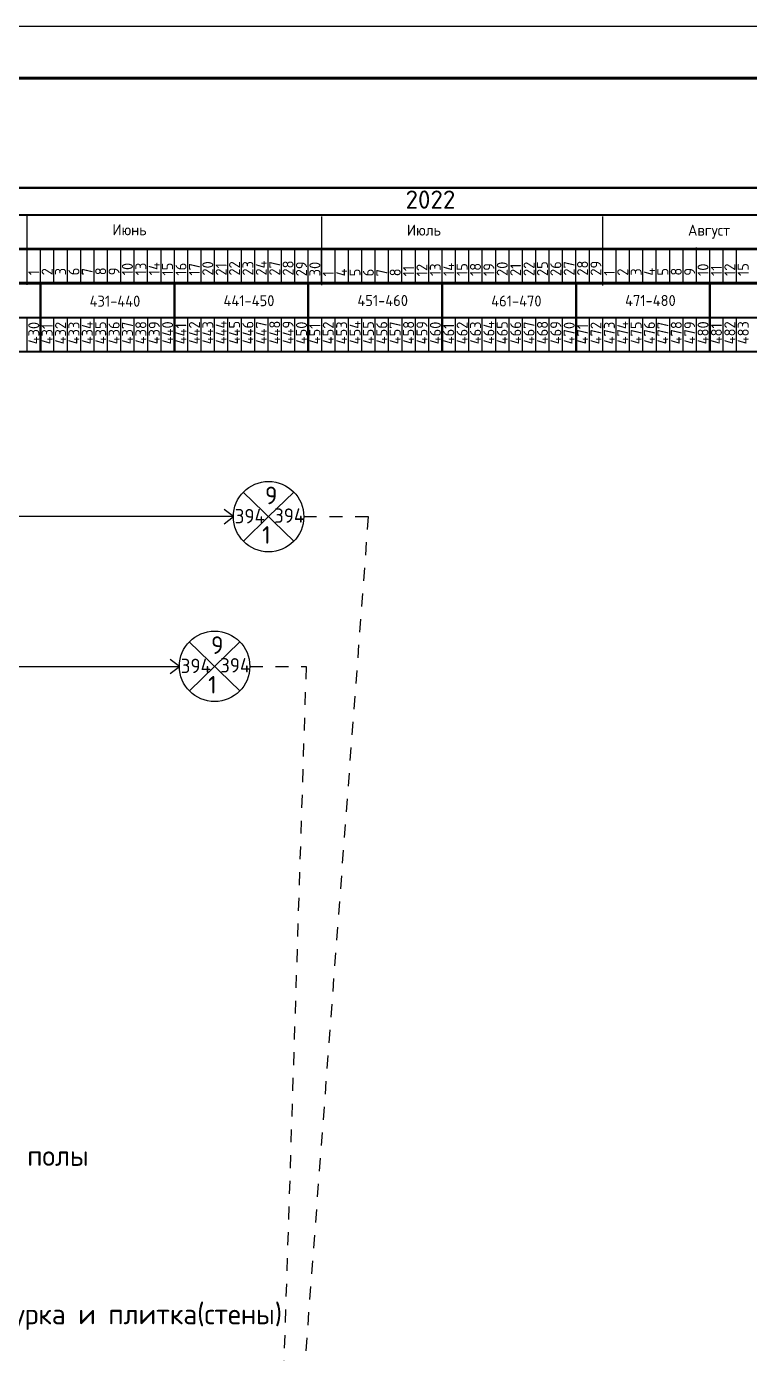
# Model space of a CAD drawing. Header units: millimetres. Extents: x -782 to 10910, y 3841 to 9763.
# Drawn here: x 3814.6 to 3884.8, y 8497.6 to 8626.5 of the extents above; entities that cross this region are included whole.
import ezdxf

# ---------------------------------------------------------------- set-up
doc = ezdxf.new("R2010")
doc.units = ezdxf.units.MM
doc.linetypes.add('JIS_02_1.2', pattern=[2.5, 1.25, -1.25])
doc.layers.add('1STAIR2D', color=30, linetype='Continuous')
doc.layers.add('A0-08', color=101, linetype='Continuous')
doc.styles.add('GOST-2.304_Type-B', font='GOST_Common.ttf')
doc.styles.get("Standard").update_dxf_attribs({"font": 'isocpeur.ttf'})

msp = doc.modelspace()

# ---------------------------------------------------------------- linework, layer by layer
at = {"lineweight": -3}
for p, q in [((3814.678249, 8601.40827), (3814.678249, 8608.089751)), ((3843.279557, 8601.376461), (3843.279557, 8608.057942)), ((3870.58027, 8601.370042), (3870.58027, 8608.051524)), ((3815.978901, 8601.617344), (3815.978838, 8604.943871)), ((3815.978902, 8601.639387), (3815.978839, 8604.965914)), ((3818.578901, 8601.617344), (3818.579681, 8604.937012)), ((3818.578903, 8601.621829), (3818.579683, 8604.941498)), ((3825.078838, 8601.635074), (3825.078775, 8604.961601)), ((3825.07884, 8601.639559), (3825.078776, 8604.966086)), ((3826.378838, 8601.648287), (3826.379619, 8604.967956)), ((3827.678838, 8601.617516), (3827.679619, 8604.937185)), ((3827.67884, 8601.639559), (3827.67962, 8604.959228)), ((3834.178775, 8601.635246), (3834.178712, 8604.961773)), ((3834.178776, 8601.657289), (3834.178713, 8604.983816)), ((3836.778775, 8601.635246), (3836.779556, 8604.954915)), ((3836.778776, 8601.657289), (3836.779557, 8604.976958)), ((3839.378775, 8601.617689), (3839.379556, 8604.937357)), ((3840.678776, 8601.636454), (3840.679557, 8604.956123)), ((3843.278713, 8601.675019), (3843.27865, 8605.001546)), ((3843.278776, 8601.544181), (3843.279557, 8604.86385)), ((3845.878714, 8601.657462), (3845.879494, 8604.97713)), ((3849.778713, 8601.561911), (3849.77865, 8604.888438)), ((3852.378651, 8601.675192), (3852.378588, 8605.001718)), ((3852.378714, 8601.544354), (3852.379494, 8604.864022)), ((3854.978651, 8601.675192), (3854.979431, 8604.99486)), ((3858.878651, 8601.562084), (3858.878588, 8604.888611)), ((3861.478588, 8601.692922), (3861.478525, 8605.019448)), ((3861.478651, 8601.562084), (3861.479431, 8604.881752)), ((3864.078588, 8601.692922), (3864.079368, 8605.01259)), ((3865.378651, 8601.575124), (3865.379431, 8604.894793)), ((3867.978588, 8601.579814), (3867.978525, 8604.906341)), ((3870.578525, 8601.710652), (3870.578461, 8605.037178)), ((3870.578588, 8601.579814), (3870.579368, 8604.899482)), ((3873.178525, 8601.693094), (3873.179305, 8605.012763)), ((3877.078525, 8601.597544), (3877.078461, 8604.92407)), ((3878.378525, 8601.610757), (3878.379305, 8604.930426)), ((3879.678462, 8601.710824), (3879.678399, 8605.037351)), ((3879.678525, 8601.579986), (3879.679305, 8604.899655)), ((3882.278462, 8601.710824), (3882.279242, 8605.030493)), ((3834.702615, 8578.908867), (3297.281601, 8578.868787)), ((3768.701572, 8564.367855), (3829.461656, 8564.367855))]:
    msp.add_line(p, q, dxfattribs=at)
at = {"lineweight": 25}
for p, q in [((3814.678964, 8601.507302), (3814.678964, 8604.831484)), ((3814.678965, 8601.529345), (3814.678965, 8604.853527)), ((3817.278901, 8601.586573), (3817.278901, 8604.910755)), ((3817.278903, 8601.591059), (3817.278903, 8604.915241)), ((3819.878901, 8601.586573), (3819.878901, 8604.910755)), ((3819.878903, 8601.591059), (3819.878903, 8604.915241)), ((3821.178901, 8601.586573), (3821.178901, 8604.910755)), ((3821.178903, 8601.591059), (3821.178903, 8604.915241)), ((3822.478901, 8601.555802), (3822.478901, 8604.879985)), ((3822.478903, 8601.560288), (3822.478903, 8604.88447)), ((3823.778901, 8601.525032), (3823.778901, 8604.849214)), ((3823.778903, 8601.529517), (3823.778903, 8604.853699)), ((3826.378838, 8601.586746), (3826.378838, 8604.910928)), ((3826.37884, 8601.608789), (3826.37884, 8604.932971)), ((3828.978838, 8601.586746), (3828.978838, 8604.910928)), ((3828.97884, 8601.608789), (3828.97884, 8604.932971)), ((3830.278838, 8601.586746), (3830.278838, 8604.910928)), ((3830.27884, 8601.608789), (3830.27884, 8604.932971)), ((3831.578838, 8601.555975), (3831.578838, 8604.880157)), ((3831.57884, 8601.578018), (3831.57884, 8604.9022)), ((3832.878838, 8601.525204), (3832.878838, 8604.849387)), ((3832.87884, 8601.547247), (3832.87884, 8604.871429)), ((3835.478775, 8601.604476), (3835.478775, 8604.928658)), ((3835.478776, 8601.626518), (3835.478776, 8604.950701)), ((3838.078775, 8601.604476), (3838.078775, 8604.928658)), ((3838.078776, 8601.626518), (3838.078776, 8604.950701)), ((3839.378775, 8601.604476), (3839.378775, 8604.928658)), ((3839.378776, 8601.626518), (3839.378776, 8604.950701)), ((3839.378776, 8601.605683), (3839.378776, 8604.929865)), ((3840.678775, 8601.573705), (3840.678775, 8604.897887)), ((3840.678776, 8601.595748), (3840.678776, 8604.91993)), ((3841.978776, 8601.564977), (3841.978776, 8604.889159)), ((3841.978776, 8601.513411), (3841.978776, 8604.837593)), ((3844.578714, 8601.626691), (3844.578714, 8604.950873)), ((3844.578776, 8601.513411), (3844.578776, 8604.837593)), ((3845.878776, 8601.513411), (3845.878776, 8604.837593)), ((3847.178714, 8601.626691), (3847.178714, 8604.950873)), ((3847.178776, 8601.48264), (3847.178776, 8604.806822)), ((3848.478714, 8601.626691), (3848.478714, 8604.950873)), ((3848.478776, 8601.451869), (3848.478776, 8604.776051)), ((3849.778714, 8601.59592), (3849.778714, 8604.920103)), ((3851.078714, 8601.56515), (3851.078714, 8604.889332)), ((3851.078714, 8601.513583), (3851.078714, 8604.837765)), ((3853.678651, 8601.644421), (3853.678651, 8604.968603)), ((3853.678714, 8601.513583), (3853.678714, 8604.837765)), ((3854.978714, 8601.513583), (3854.978714, 8604.837765)), ((3856.278651, 8601.644421), (3856.278651, 8604.968603)), ((3856.278714, 8601.482812), (3856.278714, 8604.806995)), ((3857.578651, 8601.644421), (3857.578651, 8604.968603)), ((3857.578714, 8601.452042), (3857.578714, 8604.776224)), ((3858.878651, 8601.61365), (3858.878651, 8604.937833)), ((3860.178651, 8601.58288), (3860.178651, 8604.907062)), ((3860.178651, 8601.531313), (3860.178651, 8604.855495)), ((3862.778588, 8601.662151), (3862.778588, 8604.986333)), ((3862.778651, 8601.531313), (3862.778651, 8604.855495)), ((3864.078651, 8601.531313), (3864.078651, 8604.855495)), ((3865.378588, 8601.662151), (3865.378588, 8604.986333)), ((3865.378651, 8601.500542), (3865.378651, 8604.824725)), ((3866.678588, 8601.662151), (3866.678588, 8604.986333)), ((3866.678651, 8601.469772), (3866.678651, 8604.793954)), ((3867.978588, 8601.63138), (3867.978588, 8604.955562)), ((3869.278588, 8601.60061), (3869.278588, 8604.924792)), ((3869.278588, 8601.549043), (3869.278588, 8604.873225)), ((3871.878525, 8601.662323), (3871.878525, 8604.986506)), ((3871.878588, 8601.549043), (3871.878588, 8604.873225)), ((3873.178588, 8601.549043), (3873.178588, 8604.873225)), ((3874.478525, 8601.662323), (3874.478525, 8604.986506)), ((3874.478588, 8601.518272), (3874.478588, 8604.842455)), ((3875.778525, 8601.662323), (3875.778525, 8604.986506)), ((3875.778588, 8601.487502), (3875.778588, 8604.811684)), ((3877.078525, 8601.631553), (3877.078525, 8604.955735)), ((3878.378525, 8601.600782), (3878.378525, 8604.924964)), ((3878.378525, 8601.549216), (3878.378525, 8604.873398)), ((3880.978462, 8601.680053), (3880.978462, 8605.004236)), ((3880.978525, 8601.549216), (3880.978525, 8604.873398)), ((3882.278525, 8601.549216), (3882.278525, 8604.873398)), ((3883.578462, 8601.680053), (3883.578462, 8605.004236)), ((3883.578525, 8601.518445), (3883.578525, 8604.842627)), ((3814.681601, 8594.926587), (3814.681601, 8598.266155)), ((3815.981601, 8594.926587), (3815.981601, 8598.25077)), ((3815.981601, 8594.926587), (3815.981601, 8598.25077)), ((3817.281601, 8594.926587), (3817.281601, 8598.25077)), ((3817.281601, 8594.926587), (3817.281601, 8598.25077)), ((3818.581601, 8594.926587), (3818.581601, 8598.266155)), ((3819.881601, 8594.926587), (3819.881601, 8598.25077)), ((3819.881601, 8594.926587), (3819.881601, 8598.25077)), ((3821.181601, 8594.926587), (3821.181601, 8598.25077)), ((3821.181601, 8594.926587), (3821.181601, 8598.25077)), ((3822.481601, 8594.926587), (3822.481601, 8598.266155)), ((3823.781601, 8594.911202), (3823.781601, 8598.235384)), ((3823.781601, 8594.911202), (3823.781601, 8598.235384)), ((3825.081601, 8594.911202), (3825.081601, 8598.235384)), ((3825.081601, 8594.911202), (3825.081601, 8598.235384)), ((3826.381601, 8594.911202), (3826.381601, 8598.25077)), ((3827.681601, 8594.926587), (3827.681601, 8598.25077)), ((3827.681601, 8594.926587), (3827.681601, 8598.25077)), ((3828.981601, 8594.926587), (3828.981601, 8598.25077)), ((3828.981601, 8594.926587), (3828.981601, 8598.25077)), ((3830.281601, 8594.926587), (3830.281601, 8598.266155)), ((3831.581601, 8594.926587), (3831.581601, 8598.25077)), ((3831.581601, 8594.926587), (3831.581601, 8598.25077)), ((3832.881601, 8594.926587), (3832.881601, 8598.25077)), ((3832.881601, 8594.926587), (3832.881601, 8598.25077)), ((3834.181601, 8594.926587), (3834.181601, 8598.266155)), ((3835.481601, 8594.926587), (3835.481601, 8598.25077)), ((3835.481601, 8594.926587), (3835.481601, 8598.25077)), ((3836.781601, 8594.926587), (3836.781601, 8598.25077)), ((3836.781601, 8594.926587), (3836.781601, 8598.25077)), ((3838.081601, 8594.926587), (3838.081601, 8598.266155)), ((3839.381601, 8594.926587), (3839.381601, 8598.25077)), ((3839.381601, 8594.926587), (3839.381601, 8598.25077)), ((3840.681601, 8594.926587), (3840.681601, 8598.25077)), ((3840.681601, 8594.926587), (3840.681601, 8598.25077)), ((3841.981601, 8594.926587), (3841.981601, 8598.266155)), ((3843.281601, 8594.911202), (3843.281601, 8598.235384)), ((3843.281601, 8594.911202), (3843.281601, 8598.235384)), ((3844.581601, 8594.911202), (3844.581601, 8598.235384)), ((3844.581601, 8594.911202), (3844.581601, 8598.235384)), ((3845.881601, 8594.911202), (3845.881601, 8598.25077)), ((3847.181601, 8594.895817), (3847.181601, 8598.219999)), ((3847.181601, 8594.895817), (3847.181601, 8598.219999)), ((3848.481601, 8594.895817), (3848.481601, 8598.219999)), ((3848.481601, 8594.895817), (3848.481601, 8598.219999)), ((3849.781601, 8594.895817), (3849.781601, 8598.235384)), ((3851.081601, 8594.911202), (3851.081601, 8598.235384)), ((3851.081601, 8594.911202), (3851.081601, 8598.235384)), ((3852.381601, 8594.911202), (3852.381601, 8598.235384)), ((3852.381601, 8594.911202), (3852.381601, 8598.235384)), ((3853.681601, 8594.911202), (3853.681601, 8598.25077)), ((3854.981601, 8594.911202), (3854.981601, 8598.235384)), ((3854.981601, 8594.911202), (3854.981601, 8598.235384)), ((3856.281601, 8594.911202), (3856.281601, 8598.235384)), ((3856.281601, 8594.911202), (3856.281601, 8598.235384)), ((3857.581601, 8594.911202), (3857.581601, 8598.25077)), ((3858.881601, 8594.911202), (3858.881601, 8598.235384)), ((3858.881601, 8594.911202), (3858.881601, 8598.235384)), ((3860.181601, 8594.911202), (3860.181601, 8598.235384)), ((3860.181601, 8594.911202), (3860.181601, 8598.235384)), ((3861.481601, 8594.911202), (3861.481601, 8598.25077)), ((3862.781601, 8594.911202), (3862.781601, 8598.235384)), ((3862.781601, 8594.911202), (3862.781601, 8598.235384)), ((3864.081601, 8594.911202), (3864.081601, 8598.235384)), ((3864.081601, 8594.911202), (3864.081601, 8598.235384)), ((3865.381601, 8594.911202), (3865.381601, 8598.25077)), ((3866.681601, 8594.895817), (3866.681601, 8598.219999)), ((3866.681601, 8594.895817), (3866.681601, 8598.219999)), ((3867.981601, 8594.895817), (3867.981601, 8598.219999)), ((3867.981601, 8594.895817), (3867.981601, 8598.219999)), ((3869.281601, 8594.895817), (3869.281601, 8598.235384)), ((3870.581601, 8594.880431), (3870.581601, 8598.204614)), ((3870.581601, 8594.880431), (3870.581601, 8598.204614)), ((3871.881601, 8594.880431), (3871.881601, 8598.204614)), ((3871.881601, 8594.880431), (3871.881601, 8598.204614)), ((3873.181601, 8594.880431), (3873.181601, 8598.219999)), ((3874.481601, 8594.895817), (3874.481601, 8598.219999)), ((3874.481601, 8594.895817), (3874.481601, 8598.219999)), ((3875.781601, 8594.895817), (3875.781601, 8598.219999)), ((3875.781601, 8594.895817), (3875.781601, 8598.219999)), ((3877.081601, 8594.895817), (3877.081601, 8598.235384)), ((3878.381601, 8594.895817), (3878.381601, 8598.219999)), ((3878.381601, 8594.895817), (3878.381601, 8598.219999)), ((3879.681601, 8594.895817), (3879.681601, 8598.219999)), ((3879.681601, 8594.895817), (3879.681601, 8598.219999)), ((3880.981601, 8594.895817), (3880.981601, 8598.235384)), ((3882.281601, 8594.895817), (3882.281601, 8598.219999)), ((3882.281601, 8594.895817), (3882.281601, 8598.219999)), ((3883.581601, 8594.895817), (3883.581601, 8598.219999)), ((3883.581601, 8594.895817), (3883.581601, 8598.219999)), ((3834.702615, 8578.908867), (3833.817025, 8579.588043)), ((3833.817025, 8578.208587), (3834.702615, 8578.908867)), ((3829.461656, 8564.367855), (3828.576067, 8565.047031)), ((3828.576067, 8563.667576), (3829.461656, 8564.367855))]:
    msp.add_line(p, q, dxfattribs=at)
at = {"lineweight": 50}
for p, q in [((3815.981601, 8594.93428), (3815.981601, 8601.567259)), ((3815.981601, 8594.911202), (3815.981601, 8601.544181)), ((3828.981601, 8594.911202), (3828.981601, 8601.544181)), ((3828.981601, 8594.903509), (3828.981601, 8601.536489)), ((3841.981601, 8594.911202), (3841.981601, 8601.544181)), ((3854.981601, 8594.911202), (3854.981601, 8601.544181)), ((3867.981601, 8594.93428), (3867.981601, 8601.567259)), ((3880.981601, 8594.903509), (3880.981601, 8601.536489))]:
    msp.add_line(p, q, dxfattribs=at)
at = {"linetype": 'JIS_02_1.2', "lineweight": -3}
for p, q in [((3847.80294, 8578.908867), (3838.081627, 8449.079534)), ((3841.542505, 8578.908867), (3847.80294, 8578.908867)), ((3836.301546, 8564.367855), (3841.770539, 8564.367855)), ((3841.770539, 8564.367855), (3838.081627, 8449.079534))]:
    msp.add_line(p, q, dxfattribs=at)
at = {"layer": '1STAIR2D', "color": 0}
msp.add_line((4015.912801, 8626.512194), (3175.912801, 8626.512194), dxfattribs=at)
at = {"layer": '1STAIR2D', "color": 0, "lineweight": 100}
msp.add_line((4010.912801, 8621.512194), (3195.912801, 8621.512194), dxfattribs=at)
at = {"layer": 'A0-08', "color": 0, "lineweight": 40}
for p, q in [((3256.981601, 8610.846744), (3997.981601, 8610.846744)), ((3256.981601, 8610.846744), (3997.981601, 8610.846744)), ((3281.548041, 8610.846744), (3997.981601, 8610.846744)), ((3310.466995, 8610.846744), (3997.981601, 8610.846744)), ((3997.981601, 8610.846744), (3548.807486, 8610.846744)), ((3248.317444, 8608.225663), (3997.981601, 8608.225663)), ((3248.317444, 8608.225663), (3997.981601, 8608.225663)), ((3256.981601, 8608.225663), (3997.981601, 8608.225663)), ((3248.317444, 8604.884922), (3997.981601, 8604.899134)), ((3256.983574, 8604.956123), (3997.983574, 8604.956123)), ((3248.317444, 8601.544181), (3997.981601, 8601.544181)), ((3256.982794, 8601.636454), (3997.982794, 8601.636454)), ((3256.981601, 8598.235384), (3997.981601, 8598.235384)), ((3351.264167, 8598.235384), (3997.981601, 8598.25077)), ((3248.317444, 8594.941973), (3997.981601, 8594.941973)), ((3256.981601, 8594.941973), (3997.981601, 8594.941973))]:
    msp.add_line(p, q, dxfattribs=at)
at = {"layer": 'A0-08', "color": 0, "lineweight": 25}
for p, q in [((3858.878033, 8594.941973), (3870.847841, 8594.941973)), ((3858.878033, 8594.926587), (3870.847841, 8594.926587)), ((3835.662753, 8581.284867), (3840.582367, 8576.532867)), ((3838.12256, 8578.908867), (3840.566138, 8581.301554)), ((3835.678982, 8576.51618), (3838.12256, 8578.908867)), ((3830.421794, 8566.743855), (3835.341408, 8561.991856)), ((3832.881601, 8564.367855), (3835.32518, 8566.760542)), ((3830.438023, 8561.975169), (3832.881601, 8564.367855))]:
    msp.add_line(p, q, dxfattribs=at)
for centre in [(3838.12256, 8578.908867), (3832.881601, 8564.367855)]:
    msp.add_circle(centre, 3.419945, dxfattribs=at)

# ---------------------------------------------------------------- texts
msp.add_text('2022', height=1.7683557).set_placement((3851.42435, 8608.820776))
at = {"layer": 'A0-08', "color": 0, "lineweight": 25, "style": 'GOST-2.304_Type-B'}
for s, p in [('Июнь', (3822.954111, 8606.238214)), ('Июль', (3851.555418, 8606.206405)), ('Август', (3878.856132, 8606.199987)), ('431-440', (3820.746272, 8599.303721)), ('441-450', (3833.746272, 8599.349877)), ('451-460', (3846.746272, 8599.365262)), ('461-470', (3859.746272, 8599.319106)), ('471-480', (3872.746272, 8599.365262))]:
    msp.add_text(s, height=1.0687328, dxfattribs=at).set_placement(p)
for s, height, p in [('2', 1.068733, (3817.152144, 8602.352796)), ('3', 1.068733, (3818.452144, 8602.352796)), ('6', 1.068733, (3819.752144, 8602.352796)), ('7', 1.068733, (3821.052144, 8602.352796)), ('8', 1.068733, (3822.352144, 8602.352796)), ('9', 1.068733, (3823.652144, 8602.352796)), ('10', 1.0687328, (3824.952144, 8602.352796)), ('13', 1.0687328, (3826.252144, 8602.352796)), ('14', 1.0687328, (3827.552144, 8602.352796)), ('15', 1.0687328, (3828.852081, 8602.322198)), ('16', 1.0687328, (3830.152081, 8602.322198)), ('17', 1.0687328, (3831.452081, 8602.322198)), ('20', 1.0687328, (3832.752081, 8602.322198)), ('21', 1.0687328, (3834.052081, 8602.322198)), ('22', 1.0687328, (3835.352081, 8602.322198)), ('23', 1.0687328, (3836.652081, 8602.322198)), ('24', 1.0687328, (3837.952081, 8602.322198)), ('27', 1.0687328, (3839.252081, 8602.322198)), ('28', 1.0687328, (3840.552081, 8602.322198)), ('29', 1.0687328, (3841.852019, 8602.248863)), ('30', 1.0687328, (3843.152019, 8602.248863)), ('4', 1.068733, (3845.752019, 8602.248863)), ('11', 1.0687328, (3852.252019, 8602.248863)), ('12', 1.0687328, (3853.552019, 8602.248863)), ('13', 1.0687328, (3854.851957, 8602.279634)), ('14', 1.0687328, (3856.151957, 8602.279634)), ('15', 1.0687328, (3857.451957, 8602.279634)), ('18', 1.0687328, (3858.751957, 8602.279634)), ('19', 1.0687328, (3860.051957, 8602.279634)), ('20', 1.0687328, (3861.351957, 8602.279634)), ('21', 1.0687328, (3862.651957, 8602.279634)), ('22', 1.0687328, (3863.951957, 8602.279634)), ('25', 1.0687328, (3865.251957, 8602.279634)), ('26', 1.0687328, (3866.551957, 8602.279634)), ('27', 1.0687328, (3867.851831, 8602.315266)), ('28', 1.0687328, (3869.151831, 8602.315266)), ('29', 1.0687328, (3870.451831, 8602.315266)), ('4', 1.068733, (3875.651831, 8602.315266)), ('5', 1.068733, (3876.951831, 8602.315266)), ('8', 1.068733, (3878.251831, 8602.315266)), ('9', 1.068733, (3879.551831, 8602.315266)), ('10', 1.0687328, (3880.851768, 8602.284668)), ('11', 1.0687328, (3882.151768, 8602.284668)), ('12', 1.0687328, (3883.451768, 8602.284668)), ('15', 1.0687328, (3884.751831, 8602.284668)), ('1', 1.068733, (3815.852144, 8602.352796)), ('1', 1.068733, (3844.452019, 8602.248863)), ('5', 1.068733, (3847.052019, 8602.248863)), ('6', 1.068733, (3848.352019, 8602.248863)), ('7', 1.068733, (3849.652019, 8602.248863)), ('8', 1.068733, (3850.952019, 8602.248863)), ('1', 1.068733, (3871.751831, 8602.315266)), ('2', 1.068733, (3873.051831, 8602.315266)), ('3', 1.068733, (3874.351831, 8602.315266)), ('434', 1.0687328, (3821.054844, 8595.646655)), ('440', 1.0687328, (3828.854844, 8595.646655)), ('442', 1.0687328, (3831.454844, 8595.646655)), ('443', 1.0687328, (3832.754844, 8595.646655)), ('444', 1.0687328, (3834.054844, 8595.646655)), ('445', 1.0687328, (3835.354844, 8595.646655)), ('446', 1.0687328, (3836.654844, 8595.646655)), ('447', 1.0687328, (3837.954844, 8595.646655)), ('448', 1.0687328, (3839.254844, 8595.646655)), ('449', 1.0687328, (3840.554844, 8595.646655)), ('454', 1.0687328, (3847.054844, 8595.646655)), ('455', 1.0687328, (3848.354844, 8595.646655)), ('456', 1.0687328, (3849.654844, 8595.646655)), ('458', 1.0687328, (3852.254844, 8595.646655)), ('459', 1.0687328, (3853.554844, 8595.646655)), ('464', 1.0687328, (3860.054844, 8595.646655)), ('465', 1.0687328, (3861.354844, 8595.646655)), ('466', 1.0687328, (3862.654844, 8595.646655)), ('468', 1.0687328, (3865.254844, 8595.646655)), ('469', 1.0687328, (3866.554844, 8595.646655)), ('474', 1.0687328, (3873.054844, 8595.646655)), ('480', 1.0687328, (3880.854844, 8595.646655)), ('482', 1.0687328, (3883.454844, 8595.646655)), ('483', 1.0687328, (3884.754844, 8595.646655)), ('430', 1.0687328, (3815.854844, 8595.646655)), ('431', 1.0687328, (3817.154844, 8595.646655)), ('432', 1.0687328, (3818.454844, 8595.646655)), ('433', 1.0687328, (3819.754844, 8595.646655)), ('435', 1.0687328, (3822.354844, 8595.646655)), ('436', 1.0687328, (3823.654844, 8595.646655)), ('437', 1.0687328, (3824.954844, 8595.646655)), ('438', 1.0687328, (3826.254844, 8595.646655)), ('439', 1.0687328, (3827.554844, 8595.646655)), ('441', 1.0687328, (3830.154844, 8595.646655)), ('450', 1.0687328, (3841.854844, 8595.646655)), ('451', 1.0687328, (3843.154844, 8595.646655)), ('452', 1.0687328, (3844.454844, 8595.646655)), ('453', 1.0687328, (3845.754844, 8595.646655)), ('457', 1.0687328, (3850.954844, 8595.646655)), ('460', 1.0687328, (3854.854844, 8595.646655)), ('461', 1.0687328, (3856.154844, 8595.646655)), ('462', 1.0687328, (3857.454844, 8595.646655)), ('463', 1.0687328, (3858.754844, 8595.646655)), ('467', 1.0687328, (3863.954844, 8595.646655)), ('470', 1.0687328, (3867.854844, 8595.646655)), ('471', 1.0687328, (3869.154844, 8595.646655)), ('472', 1.0687328, (3870.454844, 8595.646655)), ('473', 1.0687328, (3871.754844, 8595.646655)), ('475', 1.0687328, (3874.354844, 8595.646655)), ('476', 1.0687328, (3875.654844, 8595.646655)), ('477', 1.0687328, (3876.954844, 8595.646655)), ('478', 1.0687328, (3878.254844, 8595.646655)), ('479', 1.0687328, (3879.554844, 8595.646655)), ('481', 1.0687328, (3882.154844, 8595.646655))]:
    msp.add_text(s, height=height, rotation=90, dxfattribs=at).set_placement(p)
at = {"layer": 'A0-08', "color": 0, "lineweight": 25, "attachment_point": 1, "style": 'GOST-2.304_Type-B'}
for s, width, insert, char_height in [('9', 2.49875162, (3837.778798, 8581.822659), 1.709973), ('394', 2.49875162, (3834.836861, 8579.654796), 1.4), ('394', 2.49875162, (3838.662152, 8579.710565), 1.4), ('1', 2.49875162, (3837.500394, 8577.98604), 1.709973), ('9', 2.49875162, (3832.537839, 8567.281648), 1.709973), ('394', 2.49875162, (3829.595902, 8565.113784), 1.4), ('394', 2.49875162, (3833.421193, 8565.169554), 1.4), ('1', 2.49875162, (3832.259436, 8563.445028), 1.709973), ('Подготовка под полы', 76.29633509, (3794.619155, 8517.847307), 2), ('Штукатурка и плитка(стены)', 97.43243691, (3804.725473, 8502.463615), 2)]:
    msp.add_mtext_dynamic_manual_height_columns(s, width=width, gutter_width=12.5, heights=[0], dxfattribs=dict(at, insert=insert, char_height=char_height))

doc.saveas('drawing.dxf')
